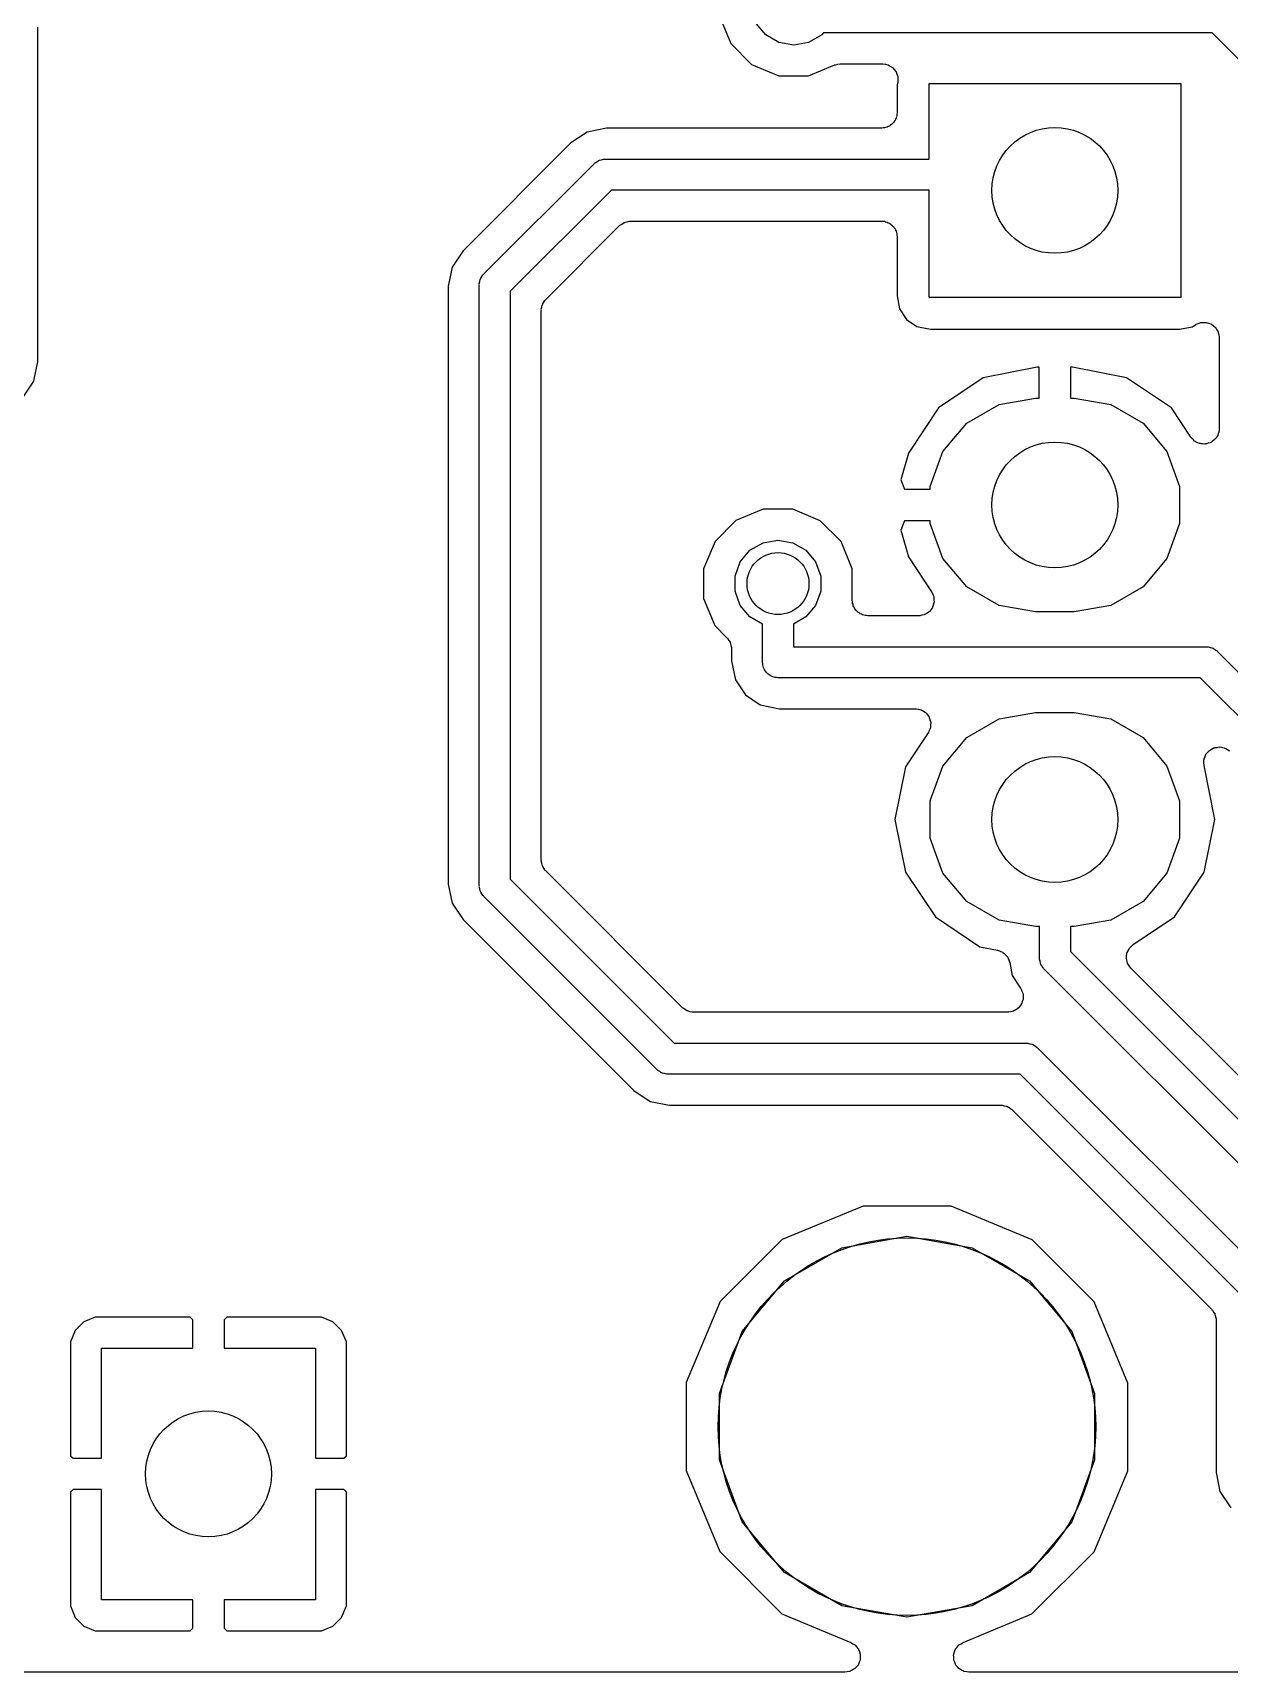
# Model space of a CAD drawing. Extents: x 95 to 175, y -109.5 to -62.3.
# Drawn here: x 115.78 to 125.44, y -109.5 to -96.26 of the extents above; entities that cross this region are included whole.
import ezdxf

# ---------------------------------------------------------------- set-up
doc = ezdxf.new("R2010")
doc.units = 0
doc.header["$MEASUREMENT"] = 0
doc.layers.add('BLACK', color=7, linetype='CONTINUOUS')

msp = doc.modelspace()

# ---------------------------------------------------------------- linework, layer by layer
at = {"layer": 'Black'}
for p, q in [((115.818, -98.9207), (115.818, -96.2191)), ((121.32, -96.1308), (121.411, -96.3514)), ((121.694, -96.2811), (121.616, -96.1877)), ((121.411, -96.3514), (121.58, -96.5204)), ((121.8, -96.3421), (121.694, -96.2811)), ((121.92, -96.3633), (121.8, -96.3421)), ((122.04, -96.3421), (121.92, -96.3633)), ((122.146, -96.2811), (122.04, -96.3421)), ((122.16, -96.264), (122.146, -96.2811)), ((125.297, -96.264), (122.16, -96.264)), ((125.605, -96.5718), (125.297, -96.264)), ((121.58, -96.5204), (121.8, -96.6119)), ((121.8, -96.6119), (122.039, -96.6121)), ((122.039, -96.6121), (122.253, -96.5235)), ((122.253, -96.5235), (122.256, -96.5229)), ((122.256, -96.5229), (122.258, -96.5215)), ((122.258, -96.5215), (122.277, -96.5182)), ((122.277, -96.5182), (122.296, -96.5141)), ((122.296, -96.5141), (122.298, -96.5145)), ((122.298, -96.5145), (122.301, -96.514)), ((122.301, -96.514), (122.637, -96.514)), ((122.637, -96.514), (122.638, -96.5143)), ((122.638, -96.5143), (122.64, -96.514)), ((122.64, -96.514), (122.66, -96.518)), ((122.66, -96.518), (122.679, -96.5215)), ((122.679, -96.5215), (122.681, -96.5223)), ((122.681, -96.5223), (122.682, -96.5227)), ((122.682, -96.5227), (122.699, -96.5332)), ((122.699, -96.5332), (122.717, -96.5432)), ((122.717, -96.5432), (122.718, -96.5445)), ((122.718, -96.5445), (122.719, -96.5453)), ((122.719, -96.5453), (122.732, -96.5611)), ((122.732, -96.5611), (122.745, -96.5765)), ((122.745, -96.5765), (122.745, -96.578)), ((122.745, -96.578), (122.746, -96.5793)), ((122.746, -96.5793), (122.753, -96.5984)), ((122.753, -96.5984), (122.76, -96.6173)), ((122.76, -96.6173), (122.76, -96.6189)), ((122.76, -96.6189), (122.76, -96.6204)), ((122.76, -96.6204), (122.76, -96.6406)), ((122.759, -96.6638), (122.755, -96.6849)), ((122.755, -96.6849), (122.755, -96.909)), ((122.76, -96.6607), (122.759, -96.6622)), ((122.759, -96.6622), (122.759, -96.6638)), ((122.76, -96.6406), (122.76, -96.6607)), ((123.012, -97.284), (123.012, -96.6724)), ((123.012, -96.6724), (125.044, -96.6724)), ((125.044, -96.6724), (125.044, -98.3996)), ((122.682, -97.021), (122.673, -97.0265)), ((122.692, -97.0173), (122.682, -97.021)), ((122.701, -97.0102), (122.692, -97.0173)), ((122.71, -97.0048), (122.701, -97.0102)), ((122.717, -96.9964), (122.71, -97.0048)), ((122.726, -96.9893), (122.717, -96.9964)), ((122.731, -96.9799), (122.726, -96.9893)), ((122.738, -96.9715), (122.731, -96.9799)), ((122.742, -96.9612), (122.738, -96.9715)), ((122.747, -96.9518), (122.742, -96.9612)), ((122.749, -96.941), (122.747, -96.9518)), ((122.753, -96.9307), (122.749, -96.941)), ((122.755, -96.909), (122.753, -96.9198)), ((122.753, -96.9198), (122.753, -96.9307)), ((120.122, -97.1525), (119.251, -98.0241)), ((120.253, -97.0648), (120.122, -97.1525)), ((120.408, -97.034), (120.253, -97.0648)), ((122.63, -97.034), (120.408, -97.034)), ((122.641, -97.0321), (122.63, -97.034)), ((122.652, -97.0321), (122.641, -97.0321)), ((122.662, -97.0284), (122.652, -97.0321)), ((122.673, -97.0265), (122.662, -97.0284)), ((120.369, -97.2887), (120.385, -97.2845)), ((120.385, -97.2845), (120.391, -97.285)), ((120.391, -97.285), (120.396, -97.284)), ((120.396, -97.284), (123.012, -97.284)), ((119.419, -98.2096), (120.308, -97.3206)), ((120.308, -97.3206), (120.312, -97.3175)), ((120.312, -97.3175), (120.316, -97.3132)), ((120.316, -97.3132), (120.33, -97.3051)), ((120.33, -97.3051), (120.343, -97.2957)), ((120.343, -97.2957), (120.348, -97.2943)), ((120.348, -97.2943), (120.353, -97.2915)), ((120.353, -97.2915), (120.369, -97.2887)), ((120.448, -97.534), (119.632, -98.3498)), ((123.012, -97.534), (120.448, -97.534)), ((123.012, -98.3996), (123.012, -97.534)), ((120.519, -97.8175), (120.523, -97.8132)), ((120.523, -97.8132), (120.537, -97.8051)), ((120.537, -97.8051), (120.55, -97.7957)), ((120.55, -97.7957), (120.556, -97.7943)), ((120.556, -97.7943), (120.56, -97.7915)), ((120.56, -97.7915), (120.576, -97.7887)), ((120.576, -97.7887), (120.592, -97.7845)), ((120.592, -97.7845), (120.598, -97.785)), ((120.598, -97.785), (120.603, -97.784)), ((120.603, -97.784), (122.63, -97.784)), ((122.63, -97.784), (122.641, -97.7859)), ((122.641, -97.7859), (122.652, -97.7859)), ((122.652, -97.7859), (122.662, -97.7896)), ((122.662, -97.7896), (122.673, -97.7915)), ((122.673, -97.7915), (122.682, -97.797)), ((122.682, -97.797), (122.692, -97.8007)), ((122.692, -97.8007), (122.701, -97.8078)), ((122.701, -97.8078), (122.71, -97.8132)), ((122.71, -97.8132), (122.717, -97.8216)), ((119.919, -98.4167), (120.515, -97.8206)), ((120.515, -97.8206), (120.519, -97.8175)), ((122.717, -97.8216), (122.726, -97.8287)), ((122.726, -97.8287), (122.731, -97.8381)), ((122.731, -97.8381), (122.738, -97.8465)), ((122.738, -97.8465), (122.742, -97.8568)), ((122.742, -97.8568), (122.747, -97.8662)), ((122.747, -97.8662), (122.749, -97.877)), ((122.749, -97.877), (122.753, -97.8873)), ((122.753, -97.8873), (122.753, -97.8982)), ((122.753, -97.8982), (122.755, -97.909)), ((122.755, -97.909), (122.755, -98.3879)), ((119.251, -98.0241), (119.163, -98.1554)), ((119.163, -98.1554), (119.132, -98.3103)), ((119.415, -98.2141), (119.419, -98.2096)), ((119.132, -98.3103), (119.132, -103.137)), ((119.382, -98.2871), (119.387, -98.2713)), ((119.383, -98.2926), (119.382, -98.2871)), ((119.382, -98.298), (119.383, -98.2926)), ((119.382, -103.149), (119.382, -98.298)), ((119.387, -98.2713), (119.39, -98.2552)), ((119.39, -98.2552), (119.392, -98.2505)), ((119.392, -98.2505), (119.394, -98.2452)), ((119.394, -98.2452), (119.403, -98.2318)), ((119.403, -98.2318), (119.411, -98.2177)), ((119.411, -98.2177), (119.415, -98.2141)), ((119.632, -98.3498), (119.632, -103.098)), ((119.887, -98.4784), (119.89, -98.4624)), ((119.89, -98.4624), (119.892, -98.4576)), ((119.892, -98.4576), (119.894, -98.4523)), ((119.894, -98.4523), (119.903, -98.4389)), ((119.903, -98.4389), (119.911, -98.4248)), ((119.911, -98.4248), (119.915, -98.4212)), ((119.915, -98.4212), (119.919, -98.4167)), ((122.755, -98.3879), (122.774, -98.4915)), ((125.044, -98.3996), (123.012, -98.3996)), ((119.882, -98.4942), (119.887, -98.4784)), ((119.883, -98.4997), (119.882, -98.4942)), ((119.882, -98.5051), (119.883, -98.4997)), ((119.882, -99.8803), (119.882, -98.5051)), ((122.774, -98.4915), (122.83, -98.5773)), ((122.83, -98.5773), (122.913, -98.6343)), ((125.185, -98.611), (125.202, -98.6037)), ((125.202, -98.6037), (125.205, -98.6036)), ((125.205, -98.6036), (125.208, -98.6026)), ((125.208, -98.6026), (125.227, -98.6026)), ((125.227, -98.6026), (125.246, -98.6017)), ((125.246, -98.6017), (125.249, -98.6026)), ((125.249, -98.6026), (125.252, -98.6026)), ((125.252, -98.6026), (125.269, -98.609)), ((125.269, -98.609), (125.287, -98.6145)), ((122.913, -98.6343), (123.025, -98.6569)), ((123.025, -98.6569), (125.033, -98.6569)), ((125.033, -98.6569), (125.136, -98.6375)), ((125.136, -98.6375), (125.162, -98.6205)), ((125.162, -98.6205), (125.165, -98.6194)), ((125.165, -98.6194), (125.167, -98.6174)), ((125.167, -98.6174), (125.185, -98.611)), ((125.287, -98.6145), (125.29, -98.6164)), ((125.29, -98.6164), (125.292, -98.6174)), ((125.292, -98.6174), (125.307, -98.6294)), ((125.307, -98.6294), (125.322, -98.6408)), ((125.322, -98.6408), (125.323, -98.6434)), ((125.323, -98.6434), (125.326, -98.6453)), ((125.326, -98.6453), (125.335, -98.6615)), ((125.335, -98.6615), (125.345, -98.6773)), ((125.345, -98.6773), (125.346, -98.6803)), ((125.346, -98.6803), (125.347, -98.6829)), ((125.347, -98.6829), (125.351, -98.7014)), ((125.351, -98.7014), (125.355, -98.7196)), ((125.355, -98.7196), (125.354, -98.7227)), ((125.354, -98.7227), (125.355, -98.7257)), ((125.355, -98.7257), (125.355, -99.4602)), ((115.79, -99.061), (115.818, -98.9207)), ((123.886, -98.9624), (123.449, -99.0501)), ((123.901, -98.9624), (123.886, -98.9624)), ((123.901, -99.2124), (123.901, -98.9624)), ((124.17, -98.9624), (124.155, -98.9624)), ((124.155, -98.9624), (124.155, -99.2124)), ((124.607, -99.0501), (124.17, -98.9624)), ((115.699, -99.2069), (115.787, -99.0756)), ((115.787, -99.0756), (115.79, -99.061)), ((123.449, -99.0501), (123.089, -99.2916)), ((124.968, -99.2916), (124.607, -99.0501)), ((123.317, -99.4144), (123.577, -99.2645)), ((123.577, -99.2645), (123.872, -99.2124)), ((123.872, -99.2124), (123.901, -99.2124)), ((124.155, -99.2124), (124.184, -99.2124)), ((124.184, -99.2124), (124.48, -99.2645)), ((124.48, -99.2645), (124.74, -99.4144)), ((123.089, -99.2916), (122.846, -99.6567)), ((125.126, -99.5294), (124.968, -99.2916)), ((123.124, -99.6442), (123.317, -99.4144)), ((124.74, -99.4144), (124.932, -99.6442)), ((125.131, -99.5345), (125.126, -99.5294)), ((125.134, -99.5405), (125.131, -99.5345)), ((125.333, -99.5276), (125.326, -99.5405)), ((125.342, -99.5156), (125.333, -99.5276)), ((125.344, -99.5089), (125.342, -99.5156)), ((125.347, -99.5029), (125.344, -99.5089)), ((125.35, -99.4882), (125.347, -99.5029)), ((125.354, -99.474), (125.35, -99.4882)), ((125.355, -99.4602), (125.354, -99.467)), ((125.354, -99.467), (125.354, -99.474)), ((122.846, -99.6567), (122.785, -99.8731)), ((123.021, -99.926), (123.124, -99.6442)), ((124.932, -99.6442), (125.035, -99.926)), ((125.146, -99.5501), (125.134, -99.5405)), ((125.156, -99.5608), (125.146, -99.5501)), ((125.162, -99.5639), (125.156, -99.5608)), ((125.167, -99.5684), (125.162, -99.5639)), ((125.181, -99.5735), (125.167, -99.5684)), ((125.195, -99.5801), (125.181, -99.5735)), ((125.202, -99.5809), (125.195, -99.5801)), ((125.208, -99.5833), (125.202, -99.5809)), ((125.223, -99.5833), (125.208, -99.5833)), ((125.238, -99.5849), (125.223, -99.5833)), ((125.245, -99.5833), (125.238, -99.5849)), ((125.252, -99.5833), (125.245, -99.5833)), ((125.266, -99.5782), (125.252, -99.5833)), ((125.28, -99.5746), (125.266, -99.5782)), ((125.286, -99.5708), (125.28, -99.5746)), ((125.292, -99.5684), (125.286, -99.5708)), ((125.304, -99.5588), (125.292, -99.5684)), ((125.316, -99.5506), (125.304, -99.5588)), ((125.32, -99.545), (125.316, -99.5506)), ((125.326, -99.5405), (125.32, -99.545)), ((119.882, -102.942), (119.882, -99.8803)), ((122.785, -99.8731), (122.815, -99.949)), ((123.021, -99.949), (123.021, -99.926)), ((125.035, -99.926), (125.035, -100.226)), ((122.815, -99.949), (123.021, -99.949)), ((121.674, -100.111), (121.454, -100.202)), ((121.913, -100.111), (121.674, -100.111)), ((122.133, -100.203), (121.913, -100.111)), ((121.454, -100.202), (121.285, -100.371)), ((122.302, -100.372), (122.133, -100.203)), ((122.815, -100.203), (122.785, -100.279)), ((122.785, -100.279), (122.846, -100.495)), ((123.021, -100.203), (122.815, -100.203)), ((123.021, -100.226), (123.021, -100.203)), ((123.124, -100.508), (123.021, -100.226)), ((125.035, -100.226), (124.932, -100.508)), ((121.285, -100.371), (121.193, -100.591)), ((121.489, -100.535), (121.567, -100.442)), ((121.567, -100.442), (121.673, -100.381)), ((121.673, -100.381), (121.793, -100.36)), ((121.793, -100.36), (121.913, -100.381)), ((121.913, -100.381), (122.019, -100.442)), ((122.019, -100.442), (122.097, -100.535)), ((122.393, -100.592), (122.302, -100.372)), ((121.193, -100.591), (121.193, -100.83)), ((121.447, -100.65), (121.489, -100.535)), ((122.097, -100.535), (122.139, -100.65)), ((122.393, -100.846), (122.393, -100.592)), ((122.846, -100.495), (123.033, -100.777)), ((123.317, -100.738), (123.124, -100.508)), ((124.932, -100.508), (124.74, -100.738)), ((121.447, -100.772), (121.447, -100.65)), ((122.139, -100.65), (122.139, -100.772)), ((121.193, -100.83), (121.284, -101.05)), ((121.489, -100.887), (121.447, -100.772)), ((122.139, -100.772), (122.097, -100.887)), ((122.395, -100.857), (122.393, -100.846)), ((122.395, -100.868), (122.395, -100.857)), ((123.033, -100.777), (123.035, -100.78)), ((123.035, -100.78), (123.037, -100.783)), ((123.037, -100.783), (123.043, -100.8)), ((123.043, -100.8), (123.051, -100.816)), ((123.051, -100.816), (123.051, -100.821)), ((123.051, -100.821), (123.052, -100.824)), ((123.052, -100.824), (123.052, -100.842)), ((123.052, -100.842), (123.053, -100.86)), ((123.053, -100.86), (123.052, -100.864)), ((123.577, -100.888), (123.317, -100.738)), ((124.74, -100.738), (124.48, -100.888)), ((121.567, -100.98), (121.489, -100.887)), ((121.668, -101.038), (121.567, -100.98)), ((122.019, -100.98), (121.918, -101.038)), ((122.097, -100.887), (122.019, -100.98)), ((122.399, -100.878), (122.395, -100.868)), ((122.4, -100.889), (122.399, -100.878)), ((122.406, -100.898), (122.4, -100.889)), ((122.41, -100.908), (122.406, -100.898)), ((122.417, -100.917), (122.41, -100.908)), ((122.422, -100.926), (122.417, -100.917)), ((122.43, -100.933), (122.422, -100.926)), ((122.438, -100.942), (122.43, -100.933)), ((122.447, -100.947), (122.438, -100.942)), ((122.455, -100.954), (122.447, -100.947)), ((122.466, -100.958), (122.455, -100.954)), ((122.475, -100.963), (122.466, -100.958)), ((122.486, -100.965), (122.475, -100.963)), ((122.496, -100.969), (122.486, -100.965)), ((122.507, -100.969), (122.496, -100.969)), ((122.518, -100.971), (122.507, -100.969)), ((122.929, -100.971), (122.518, -100.971)), ((122.933, -100.97), (122.929, -100.971)), ((122.937, -100.971), (122.933, -100.97)), ((122.954, -100.967), (122.937, -100.971)), ((122.972, -100.963), (122.954, -100.967)), ((122.975, -100.961), (122.972, -100.963)), ((122.979, -100.96), (122.975, -100.961)), ((122.994, -100.951), (122.979, -100.96)), ((123.009, -100.942), (122.994, -100.951)), ((123.012, -100.939), (123.009, -100.942)), ((123.015, -100.936), (123.012, -100.939)), ((123.026, -100.922), (123.015, -100.936)), ((123.037, -100.908), (123.026, -100.922)), ((123.039, -100.905), (123.037, -100.908)), ((123.041, -100.901), (123.039, -100.905)), ((123.046, -100.884), (123.041, -100.901)), ((123.052, -100.868), (123.046, -100.884)), ((123.052, -100.864), (123.052, -100.868)), ((123.872, -100.94), (123.577, -100.888)), ((124.184, -100.94), (123.872, -100.94)), ((124.48, -100.888), (124.184, -100.94)), ((121.284, -101.05), (121.381, -101.148)), ((121.668, -101.346), (121.668, -101.038)), ((121.918, -101.038), (121.918, -101.221)), ((121.381, -101.148), (121.385, -101.152)), ((121.385, -101.152), (121.389, -101.156)), ((121.389, -101.156), (121.397, -101.17)), ((121.397, -101.17), (121.406, -101.184)), ((121.406, -101.184), (121.408, -101.189)), ((121.408, -101.189), (121.41, -101.194)), ((121.41, -101.194), (121.413, -101.21)), ((121.413, -101.21), (121.418, -101.226)), ((121.418, -101.226), (121.417, -101.231)), ((121.417, -101.231), (121.418, -101.236)), ((121.418, -101.236), (121.418, -101.334)), ((121.918, -101.221), (123.571, -101.221)), ((123.571, -101.221), (125.253, -101.221)), ((125.253, -101.221), (125.258, -101.222)), ((125.258, -101.222), (125.264, -101.221)), ((125.264, -101.221), (125.28, -101.226)), ((125.28, -101.226), (125.296, -101.229)), ((125.296, -101.229), (125.301, -101.231)), ((125.301, -101.231), (125.306, -101.233)), ((125.306, -101.233), (125.319, -101.242)), ((125.319, -101.242), (125.333, -101.25)), ((125.333, -101.25), (125.337, -101.254)), ((125.337, -101.254), (125.341, -101.258)), ((121.418, -101.334), (121.449, -101.489)), ((121.67, -101.357), (121.668, -101.346)), ((121.67, -101.368), (121.67, -101.357)), ((121.674, -101.378), (121.67, -101.368)), ((121.676, -101.389), (121.674, -101.378)), ((121.681, -101.398), (121.676, -101.389)), ((125.341, -101.258), (126.163, -102.079)), ((121.449, -101.489), (121.53, -101.609)), ((121.685, -101.408), (121.681, -101.398)), ((121.692, -101.417), (121.685, -101.408)), ((121.697, -101.426), (121.692, -101.417)), ((121.706, -101.433), (121.697, -101.426)), ((121.713, -101.442), (121.706, -101.433)), ((121.722, -101.447), (121.713, -101.442)), ((121.73, -101.454), (121.722, -101.447)), ((121.741, -101.458), (121.73, -101.454)), ((121.75, -101.463), (121.741, -101.458)), ((121.761, -101.465), (121.75, -101.463)), ((121.771, -101.469), (121.761, -101.465)), ((121.782, -101.469), (121.771, -101.469)), ((121.793, -101.471), (121.782, -101.469)), ((123.571, -101.471), (121.793, -101.471)), ((125.201, -101.471), (123.571, -101.471)), ((126.023, -102.292), (125.201, -101.471)), ((121.53, -101.609), (121.65, -101.69)), ((121.65, -101.69), (121.805, -101.721)), ((121.805, -101.721), (122.902, -101.721)), ((122.902, -101.721), (122.906, -101.722)), ((122.906, -101.722), (122.91, -101.721)), ((122.91, -101.721), (122.927, -101.725)), ((122.927, -101.725), (122.945, -101.729)), ((122.945, -101.729), (122.948, -101.731)), ((122.948, -101.731), (122.952, -101.732)), ((122.952, -101.732), (122.967, -101.741)), ((122.967, -101.741), (122.982, -101.75)), ((122.982, -101.75), (122.985, -101.753)), ((122.985, -101.753), (122.988, -101.756)), ((122.988, -101.756), (122.999, -101.77)), ((122.999, -101.77), (123.01, -101.783)), ((123.01, -101.783), (123.012, -101.787)), ((123.012, -101.787), (123.014, -101.791)), ((123.577, -101.804), (123.872, -101.752)), ((123.872, -101.752), (124.184, -101.752)), ((124.184, -101.752), (124.48, -101.804)), ((123.006, -101.915), (122.822, -102.191)), ((123.008, -101.912), (123.006, -101.915)), ((123.01, -101.908), (123.008, -101.912)), ((123.016, -101.892), (123.01, -101.908)), ((123.014, -101.791), (123.019, -101.808)), ((123.023, -101.876), (123.016, -101.892)), ((123.019, -101.808), (123.025, -101.824)), ((123.024, -101.872), (123.023, -101.876)), ((123.025, -101.868), (123.024, -101.872)), ((123.025, -101.824), (123.025, -101.828)), ((123.025, -101.828), (123.026, -101.832)), ((123.026, -101.832), (123.025, -101.85)), ((123.025, -101.85), (123.025, -101.868)), ((123.317, -101.954), (123.577, -101.804)), ((124.48, -101.804), (124.74, -101.954)), ((123.124, -102.184), (123.317, -101.954)), ((124.74, -101.954), (124.932, -102.184)), ((125.283, -102.052), (125.297, -102.046)), ((125.297, -102.046), (125.309, -102.038)), ((125.309, -102.038), (125.316, -102.037)), ((125.316, -102.037), (125.322, -102.034)), ((125.322, -102.034), (125.337, -102.033)), ((125.337, -102.033), (125.352, -102.03)), ((125.352, -102.03), (125.359, -102.031)), ((125.359, -102.031), (125.366, -102.03)), ((125.366, -102.03), (125.38, -102.034)), ((125.38, -102.034), (125.395, -102.036)), ((125.395, -102.036), (125.401, -102.04)), ((125.401, -102.04), (125.408, -102.042)), ((125.408, -102.042), (125.42, -102.05)), ((125.42, -102.05), (125.433, -102.057)), ((123.021, -102.466), (123.124, -102.184)), ((124.932, -102.184), (125.035, -102.466)), ((125.23, -102.166), (125.231, -102.151)), ((125.232, -102.172), (125.23, -102.166)), ((125.231, -102.136), (125.233, -102.129)), ((125.231, -102.151), (125.231, -102.136)), ((125.232, -102.179), (125.232, -102.172)), ((125.319, -102.616), (125.232, -102.179)), ((125.233, -102.129), (125.234, -102.122)), ((125.234, -102.122), (125.24, -102.109)), ((125.24, -102.109), (125.245, -102.095)), ((125.245, -102.095), (125.249, -102.089)), ((125.249, -102.089), (125.252, -102.083)), ((125.252, -102.083), (125.263, -102.073)), ((125.263, -102.073), (125.272, -102.061)), ((125.272, -102.061), (125.278, -102.057)), ((125.278, -102.057), (125.283, -102.052)), ((125.433, -102.057), (125.437, -102.062)), ((122.822, -102.191), (122.737, -102.616)), ((123.021, -102.766), (123.021, -102.466)), ((125.035, -102.466), (125.035, -102.766)), ((122.737, -102.616), (122.822, -103.041)), ((125.234, -103.041), (125.319, -102.616)), ((123.124, -103.048), (123.021, -102.766)), ((125.035, -102.766), (124.932, -103.048)), ((119.883, -102.948), (119.882, -102.942)), ((119.882, -102.953), (119.883, -102.948)), ((119.887, -102.969), (119.882, -102.953)), ((119.89, -102.985), (119.887, -102.969)), ((119.632, -103.098), (120.956, -104.421)), ((119.892, -102.99), (119.89, -102.985)), ((119.894, -102.995), (119.892, -102.99)), ((119.903, -103.008), (119.894, -102.995)), ((119.911, -103.023), (119.903, -103.008)), ((119.915, -103.026), (119.911, -103.023)), ((119.919, -103.031), (119.915, -103.026)), ((121.023, -104.135), (119.919, -103.031)), ((122.822, -103.041), (123.063, -103.402)), ((123.317, -103.278), (123.124, -103.048)), ((124.932, -103.048), (124.74, -103.278)), ((124.994, -103.402), (125.234, -103.041)), ((119.132, -103.137), (119.163, -103.292)), ((119.383, -103.155), (119.382, -103.149)), ((119.382, -103.16), (119.383, -103.155)), ((119.387, -103.176), (119.382, -103.16)), ((119.39, -103.192), (119.387, -103.176)), ((119.392, -103.197), (119.39, -103.192)), ((119.394, -103.202), (119.392, -103.197)), ((119.403, -103.216), (119.394, -103.202)), ((119.411, -103.23), (119.403, -103.216)), ((119.415, -103.233), (119.411, -103.23)), ((119.419, -103.238), (119.415, -103.233)), ((120.816, -104.635), (119.419, -103.238)), ((119.163, -103.292), (119.251, -103.423)), ((123.577, -103.428), (123.317, -103.278)), ((124.74, -103.278), (124.48, -103.428)), ((119.251, -103.423), (120.63, -104.803)), ((123.063, -103.402), (123.423, -103.643)), ((123.872, -103.48), (123.577, -103.428)), ((123.903, -103.48), (123.872, -103.48)), ((123.903, -103.734), (123.903, -103.48)), ((124.184, -103.48), (124.153, -103.48)), ((124.153, -103.48), (124.153, -103.682)), ((124.48, -103.428), (124.184, -103.48)), ((124.66, -103.624), (124.994, -103.402)), ((124.629, -103.654), (124.644, -103.64)), ((124.644, -103.64), (124.658, -103.626)), ((124.658, -103.626), (124.659, -103.625)), ((124.659, -103.625), (124.66, -103.624)), ((123.423, -103.643), (123.564, -103.671)), ((123.564, -103.671), (123.572, -103.674)), ((123.572, -103.674), (123.58, -103.675)), ((123.58, -103.675), (123.592, -103.681)), ((123.592, -103.681), (123.605, -103.686)), ((123.605, -103.686), (123.611, -103.692)), ((123.611, -103.692), (123.618, -103.696)), ((123.618, -103.696), (123.627, -103.706)), ((123.627, -103.706), (123.638, -103.715)), ((123.638, -103.715), (123.642, -103.722)), ((123.642, -103.722), (123.647, -103.728)), ((123.647, -103.728), (123.652, -103.741)), ((123.652, -103.741), (123.658, -103.753)), ((123.658, -103.753), (123.66, -103.761)), ((123.66, -103.761), (123.663, -103.769)), ((123.663, -103.769), (123.684, -103.876)), ((123.904, -103.739), (123.903, -103.734)), ((123.904, -103.744), (123.904, -103.739)), ((123.908, -103.76), (123.904, -103.744)), ((123.911, -103.776), (123.908, -103.76)), ((124.153, -103.682), (126.392, -105.92)), ((124.605, -103.736), (124.607, -103.716)), ((124.606, -103.738), (124.605, -103.736)), ((124.605, -103.739), (124.606, -103.738)), ((124.611, -103.759), (124.605, -103.739)), ((124.607, -103.716), (124.609, -103.696)), ((124.609, -103.696), (124.61, -103.695)), ((124.61, -103.693), (124.619, -103.675)), ((124.61, -103.695), (124.61, -103.693)), ((124.615, -103.779), (124.611, -103.759)), ((124.619, -103.675), (124.628, -103.657)), ((124.628, -103.656), (124.629, -103.654)), ((124.628, -103.657), (124.628, -103.656)), ((123.684, -103.876), (123.751, -103.977)), ((123.913, -103.781), (123.911, -103.776)), ((123.915, -103.786), (123.913, -103.781)), ((123.924, -103.8), (123.915, -103.786)), ((123.932, -103.814), (123.924, -103.8)), ((123.937, -103.817), (123.932, -103.814)), ((123.94, -103.822), (123.937, -103.817)), ((126.392, -106.274), (123.94, -103.822)), ((124.616, -103.78), (124.615, -103.779)), ((124.617, -103.781), (124.616, -103.78)), ((124.628, -103.798), (124.617, -103.781)), ((124.64, -103.815), (124.628, -103.798)), ((124.641, -103.815), (124.64, -103.815)), ((124.642, -103.817), (124.641, -103.815)), ((126.204, -105.379), (124.642, -103.817)), ((123.751, -103.977), (123.753, -103.981)), ((123.753, -103.981), (123.756, -103.984)), ((123.756, -103.984), (123.762, -104.001)), ((123.762, -104.001), (123.769, -104.017)), ((123.769, -104.017), (123.769, -104.021)), ((123.769, -104.021), (123.771, -104.025)), ((123.771, -104.025), (123.771, -104.042)), ((121.027, -104.138), (121.023, -104.135)), ((121.031, -104.142), (121.027, -104.138)), ((121.045, -104.15), (121.031, -104.142)), ((121.058, -104.16), (121.045, -104.15)), ((121.064, -104.161), (121.058, -104.16)), ((121.068, -104.164), (121.064, -104.161)), ((121.084, -104.167), (121.068, -104.164)), ((121.1, -104.171), (121.084, -104.167)), ((123.673, -104.167), (123.656, -104.171)), ((123.69, -104.164), (123.673, -104.167)), ((123.694, -104.162), (123.69, -104.164)), ((123.698, -104.161), (123.694, -104.162)), ((123.712, -104.151), (123.698, -104.161)), ((123.728, -104.142), (123.712, -104.151)), ((123.73, -104.139), (123.728, -104.142)), ((123.734, -104.137), (123.73, -104.139)), ((123.744, -104.122), (123.734, -104.137)), ((123.756, -104.109), (123.744, -104.122)), ((123.757, -104.105), (123.756, -104.109)), ((123.76, -104.102), (123.757, -104.105)), ((123.764, -104.085), (123.76, -104.102)), ((123.771, -104.068), (123.764, -104.085)), ((123.771, -104.042), (123.772, -104.06)), ((123.772, -104.06), (123.771, -104.064)), ((123.771, -104.064), (123.771, -104.068)), ((121.106, -104.17), (121.1, -104.171)), ((121.111, -104.171), (121.106, -104.17)), ((123.647, -104.171), (121.111, -104.171)), ((123.651, -104.171), (123.647, -104.171)), ((123.656, -104.171), (123.651, -104.171)), ((120.956, -104.421), (123.063, -104.421)), ((123.063, -104.421), (123.8, -104.421)), ((123.8, -104.421), (123.805, -104.422)), ((123.805, -104.422), (123.81, -104.422)), ((123.81, -104.422), (123.826, -104.426)), ((123.826, -104.426), (123.842, -104.429)), ((123.842, -104.429), (123.847, -104.432)), ((123.847, -104.432), (123.852, -104.433)), ((123.852, -104.433), (123.866, -104.442)), ((123.866, -104.442), (123.88, -104.451)), ((123.88, -104.451), (123.883, -104.455)), ((123.883, -104.455), (123.888, -104.458)), ((123.888, -104.458), (125.793, -106.363)), ((120.82, -104.638), (120.816, -104.635)), ((120.824, -104.642), (120.82, -104.638)), ((120.838, -104.65), (120.824, -104.642)), ((120.851, -104.66), (120.838, -104.65)), ((120.856, -104.661), (120.851, -104.66)), ((120.861, -104.664), (120.856, -104.661)), ((120.877, -104.667), (120.861, -104.664)), ((120.893, -104.671), (120.877, -104.667)), ((120.899, -104.67), (120.893, -104.671)), ((120.904, -104.671), (120.899, -104.67)), ((123.063, -104.671), (120.904, -104.671)), ((123.748, -104.671), (123.063, -104.671)), ((125.58, -106.503), (123.748, -104.671)), ((120.63, -104.803), (120.761, -104.891)), ((120.761, -104.891), (120.916, -104.921)), ((120.916, -104.921), (123.592, -104.921)), ((123.592, -104.921), (123.598, -104.922)), ((123.598, -104.922), (123.603, -104.922)), ((123.603, -104.922), (123.619, -104.926)), ((123.619, -104.926), (123.635, -104.929)), ((123.635, -104.929), (123.64, -104.932)), ((123.64, -104.932), (123.645, -104.933)), ((123.645, -104.933), (123.659, -104.942)), ((123.659, -104.942), (123.673, -104.951)), ((123.673, -104.951), (123.676, -104.955)), ((123.676, -104.955), (123.681, -104.958)), ((123.681, -104.958), (125.293, -106.57)), ((122.481, -105.736), (121.826, -106.007)), ((123.19, -105.737), (122.481, -105.736)), ((123.845, -106.008), (123.19, -105.737)), ((121.826, -106.007), (121.325, -106.507)), ((122.308, -106.073), (122.834, -105.98)), ((122.834, -105.98), (123.36, -106.073)), ((124.346, -106.51), (123.845, -106.008)), ((121.846, -106.34), (122.308, -106.073)), ((123.36, -106.073), (123.823, -106.34)), ((121.503, -106.749), (121.846, -106.34)), ((123.823, -106.34), (124.166, -106.749)), ((121.325, -106.507), (121.053, -107.162)), ((124.617, -107.165), (124.346, -106.51)), ((116.19, -106.671), (116.12, -106.742)), ((116.282, -106.633), (116.19, -106.671)), ((117.048, -106.633), (116.282, -106.633)), ((117.069, -106.654), (117.048, -106.633)), ((117.069, -106.883), (117.069, -106.654)), ((117.343, -106.633), (117.323, -106.654)), ((117.323, -106.654), (117.323, -106.883)), ((118.109, -106.633), (117.343, -106.633)), ((118.201, -106.671), (118.109, -106.633)), ((118.271, -106.742), (118.201, -106.671)), ((125.293, -106.57), (125.296, -106.575)), ((125.296, -106.575), (125.3, -106.578)), ((125.3, -106.578), (125.309, -106.592)), ((125.309, -106.592), (125.318, -106.606)), ((125.318, -106.606), (125.319, -106.611)), ((125.319, -106.611), (125.322, -106.616)), ((125.322, -106.616), (125.325, -106.632)), ((125.325, -106.632), (125.329, -106.648)), ((125.329, -106.648), (125.329, -106.653)), ((125.329, -106.653), (125.33, -106.659)), ((125.33, -106.659), (125.33, -107.887)), ((116.12, -106.742), (116.082, -106.833)), ((118.309, -106.833), (118.271, -106.742)), ((121.32, -107.251), (121.503, -106.749)), ((124.166, -106.749), (124.349, -107.251)), ((116.082, -106.833), (116.082, -107.752)), ((116.332, -107.772), (116.332, -106.883)), ((116.332, -106.883), (117.069, -106.883)), ((117.323, -106.883), (118.059, -106.883)), ((118.059, -106.883), (118.059, -107.772)), ((118.309, -107.752), (118.309, -106.833)), ((121.053, -107.162), (121.052, -107.871)), ((124.616, -107.874), (124.617, -107.165)), ((121.32, -107.785), (121.32, -107.251)), ((124.349, -107.251), (124.349, -107.785)), ((116.082, -107.752), (116.103, -107.772)), ((116.103, -107.772), (116.332, -107.772)), ((118.059, -107.772), (118.289, -107.772)), ((118.289, -107.772), (118.309, -107.752)), ((121.052, -107.871), (121.323, -108.526)), ((121.503, -108.287), (121.32, -107.785)), ((124.349, -107.785), (124.166, -108.287)), ((124.344, -108.529), (124.616, -107.874)), ((125.33, -107.887), (125.346, -107.971)), ((125.346, -107.971), (125.36, -108.042)), ((116.103, -108.026), (116.082, -108.047)), ((116.082, -108.047), (116.082, -108.965)), ((116.332, -108.026), (116.103, -108.026)), ((116.332, -108.915), (116.332, -108.026)), ((118.059, -108.026), (118.059, -108.915)), ((118.289, -108.026), (118.059, -108.026)), ((118.309, -108.047), (118.289, -108.026)), ((118.309, -108.965), (118.309, -108.047)), ((125.36, -108.042), (125.448, -108.173)), ((121.846, -108.696), (121.503, -108.287)), ((124.166, -108.287), (123.823, -108.696)), ((121.323, -108.526), (121.824, -109.028)), ((123.843, -109.03), (124.344, -108.529)), ((122.308, -108.963), (121.846, -108.696)), ((123.823, -108.696), (123.36, -108.963)), ((117.069, -108.915), (116.332, -108.915)), ((117.069, -109.145), (117.069, -108.915)), ((118.059, -108.915), (117.323, -108.915)), ((117.323, -108.915), (117.323, -109.145)), ((116.082, -108.965), (116.12, -109.057)), ((116.12, -109.057), (116.19, -109.127)), ((118.201, -109.127), (118.271, -109.057)), ((118.271, -109.057), (118.309, -108.965)), ((121.824, -109.028), (122.381, -109.26)), ((122.834, -109.056), (122.308, -108.963)), ((123.36, -108.963), (122.834, -109.056)), ((123.287, -109.259), (123.843, -109.03)), ((116.19, -109.127), (116.282, -109.165)), ((116.282, -109.165), (117.048, -109.165)), ((117.048, -109.165), (117.069, -109.145)), ((117.323, -109.145), (117.343, -109.165)), ((117.343, -109.165), (118.109, -109.165)), ((118.109, -109.165), (118.201, -109.127)), ((122.381, -109.26), (122.397, -109.27)), ((122.397, -109.27), (122.414, -109.279)), ((122.414, -109.279), (122.415, -109.281)), ((122.415, -109.281), (122.418, -109.283)), ((122.418, -109.283), (122.429, -109.298)), ((122.429, -109.298), (122.442, -109.312)), ((122.442, -109.312), (122.443, -109.315)), ((122.443, -109.315), (122.444, -109.317)), ((122.444, -109.317), (122.45, -109.335)), ((123.218, -109.335), (123.224, -109.317)), ((123.224, -109.317), (123.225, -109.315)), ((123.225, -109.315), (123.226, -109.312)), ((123.226, -109.312), (123.238, -109.298)), ((123.238, -109.298), (123.25, -109.283)), ((123.25, -109.283), (123.252, -109.281)), ((123.252, -109.281), (123.254, -109.279)), ((123.254, -109.279), (123.271, -109.27)), ((123.271, -109.27), (123.287, -109.259)), ((122.426, -109.456), (122.414, -109.471)), ((122.439, -109.442), (122.426, -109.456)), ((122.44, -109.44), (122.439, -109.442)), ((122.442, -109.438), (122.44, -109.44)), ((122.448, -109.42), (122.442, -109.438)), ((122.455, -109.402), (122.448, -109.42)), ((122.45, -109.335), (122.456, -109.353)), ((122.456, -109.397), (122.455, -109.399)), ((122.455, -109.399), (122.455, -109.402)), ((122.456, -109.353), (122.456, -109.356)), ((122.456, -109.356), (122.457, -109.359)), ((122.457, -109.359), (122.456, -109.378)), ((122.456, -109.378), (122.456, -109.397)), ((123.21, -109.359), (123.211, -109.356)), ((123.211, -109.378), (123.21, -109.359)), ((123.211, -109.353), (123.218, -109.335)), ((123.211, -109.356), (123.211, -109.353)), ((123.211, -109.397), (123.211, -109.378)), ((123.212, -109.399), (123.211, -109.397)), ((123.212, -109.402), (123.212, -109.399)), ((123.22, -109.42), (123.212, -109.402)), ((123.226, -109.438), (123.22, -109.42)), ((123.228, -109.44), (123.226, -109.438)), ((123.229, -109.442), (123.228, -109.44)), ((123.242, -109.456), (123.229, -109.442)), ((123.254, -109.471), (123.242, -109.456)), ((122.333, -109.5), (99.8468, -109.5)), ((122.352, -109.497), (122.333, -109.5)), ((122.371, -109.494), (122.352, -109.497)), ((122.373, -109.493), (122.371, -109.494)), ((122.376, -109.492), (122.373, -109.493)), ((122.392, -109.483), (122.376, -109.492)), ((122.409, -109.474), (122.392, -109.483)), ((122.411, -109.472), (122.409, -109.474)), ((122.414, -109.471), (122.411, -109.472)), ((123.256, -109.472), (123.254, -109.471)), ((123.258, -109.474), (123.256, -109.472)), ((123.275, -109.483), (123.258, -109.474)), ((123.292, -109.492), (123.275, -109.483)), ((123.294, -109.493), (123.292, -109.492)), ((123.297, -109.494), (123.294, -109.493)), ((123.316, -109.497), (123.297, -109.494)), ((123.334, -109.5), (123.316, -109.497)), ((155.761, -109.5), (123.334, -109.5))]:
    msp.add_line(p, q, dxfattribs=at)
for centre, radius in [((124.028, -97.536), 0.508), ((124.028, -100.076), 0.508), ((121.793, -100.711), 0.25), ((124.028, -102.616), 0.508), ((122.834, -107.518), 1.524), ((117.196, -107.899), 0.508)]:
    msp.add_circle(centre, radius, dxfattribs=at)

doc.saveas('drawing.dxf')
